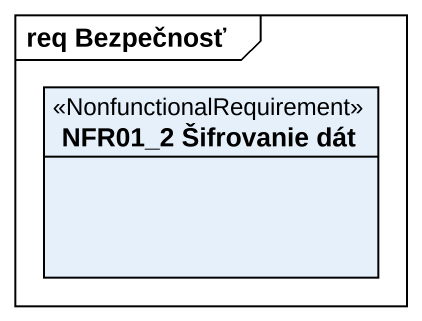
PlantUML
@startuml
mainframe req Bezpečnosť
hide circle
hide empty members
class "NFR01_2 Šifrovanie dát" as NFR01_2_Šifrovanie_dát <<NonfunctionalRequirement>>
@enduml
